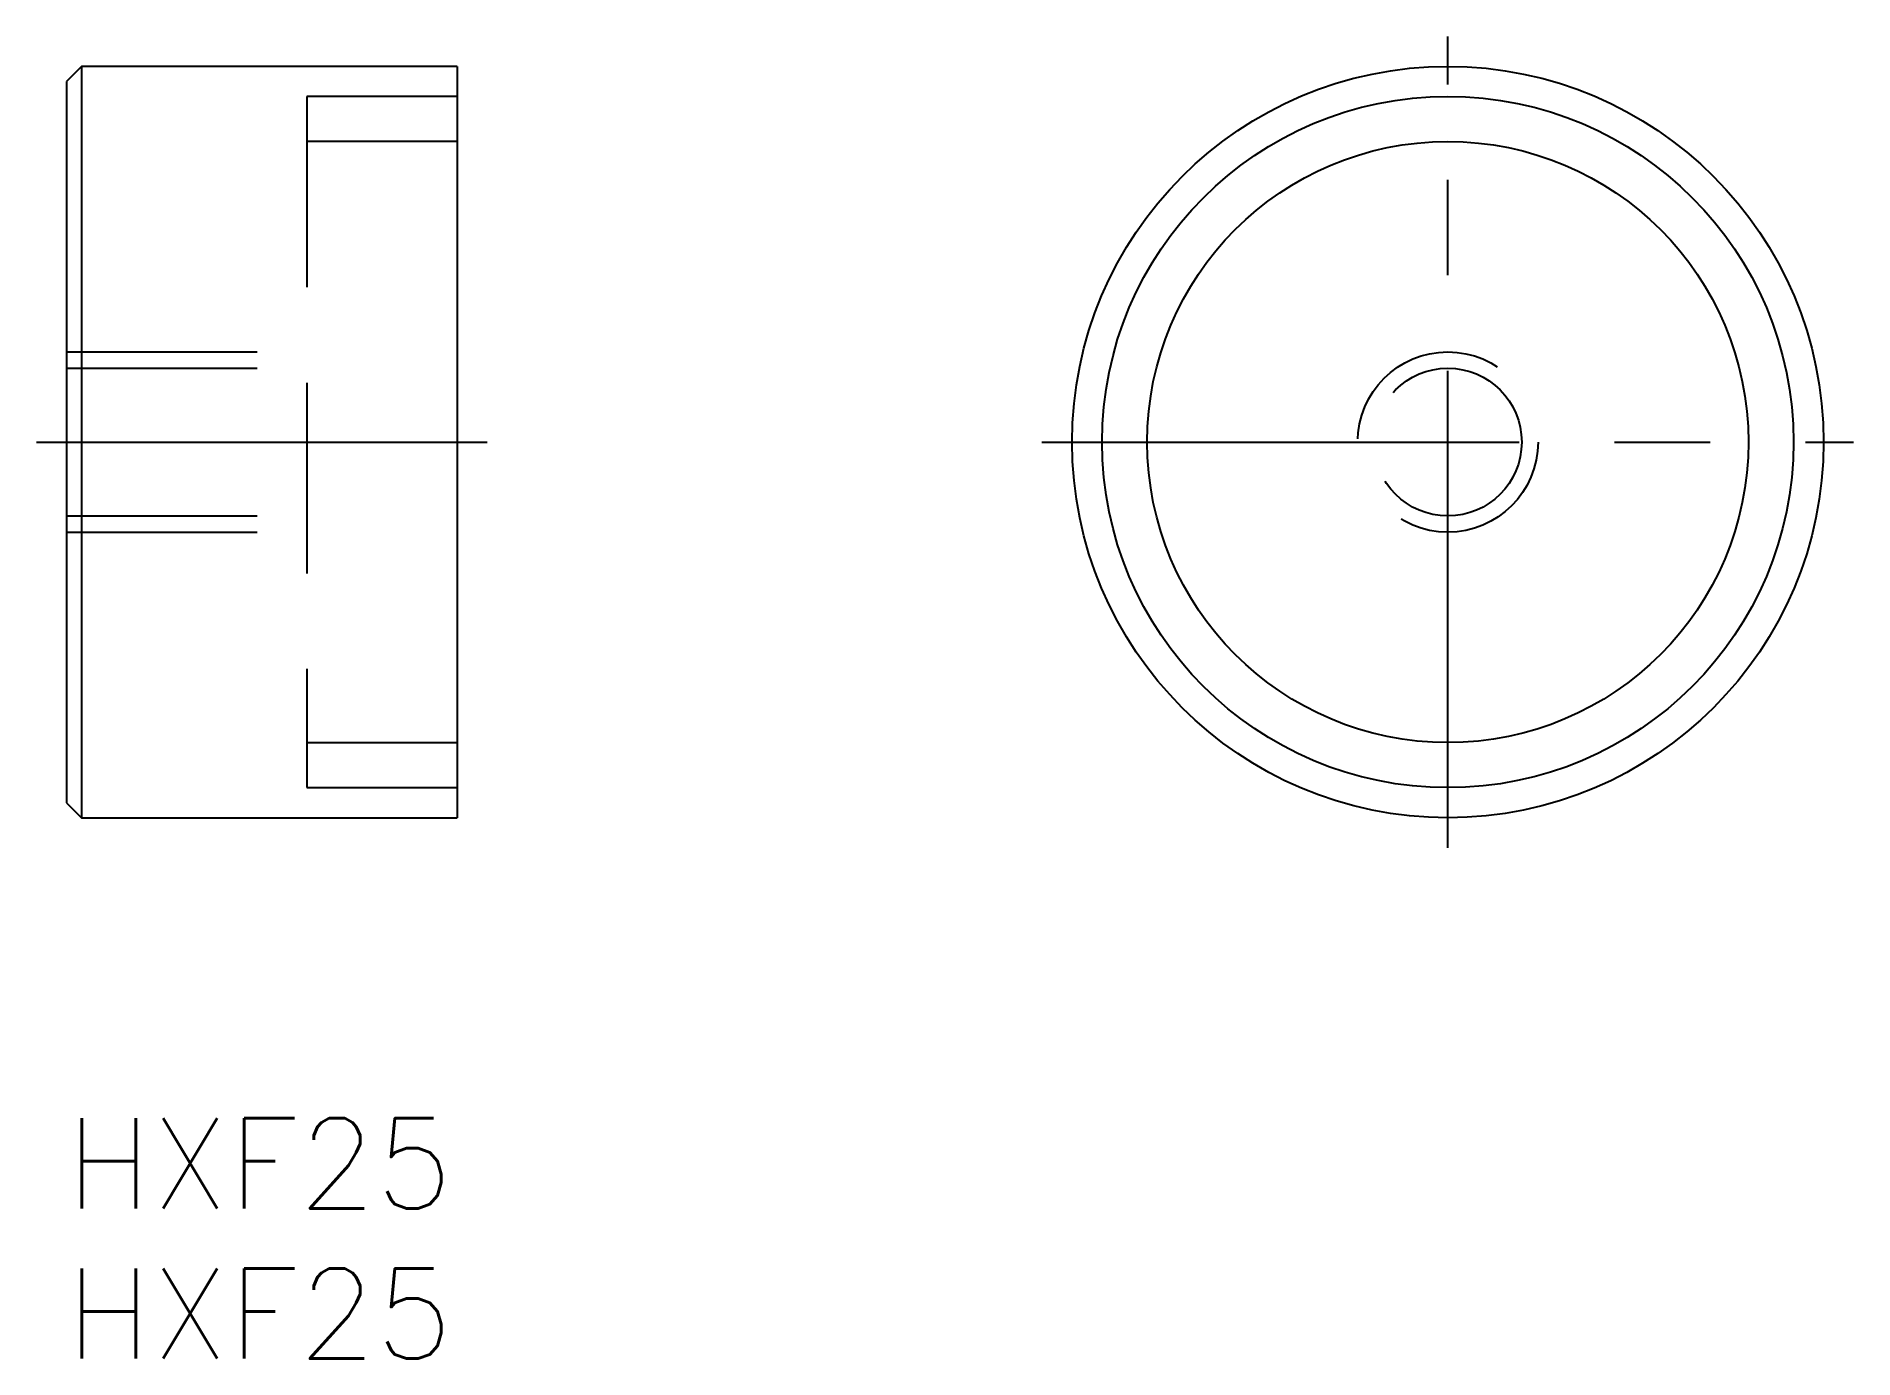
# Model space of a CAD drawing. Extents: x -1 to 59.5, y -8 to 36.
import ezdxf

# ---------------------------------------------------------------- set-up
doc = ezdxf.new("R2010")
doc.units = 0
doc.header["$LTSCALE"] = 0.5
doc.linetypes.add('CENTER', pattern=[50.8, 31.75, -6.35, 6.35, -6.35])
doc.linetypes.add('DASHED', pattern=[19.05, 12.7, -6.35])
for name, color, linetype in [('MSM_CENTER', 1, 'CENTER'), ('MSM_CONTINUOUS', 7, 'CONTINUOUS'), ('MSM_DASHED', 4, 'DASHED'), ('MSM_PART_NUMBER', 7, 'CONTINUOUS')]:
    doc.layers.add(name, color=color, linetype=linetype)
doc.styles.get("Standard").update_dxf_attribs({"font": 'txt.shx', "height": 1, "bigfont": 'bigfont.shx'})

# ---------------------------------------------------------------- blocks, each defined once
blk = doc.blocks.new('*U2')
at = {"layer": 'MSM_PART_NUMBER'}
blk.add_text('HXF25', height=3, dxfattribs=at).set_placement((0, -3))
blk = doc.blocks.new('*U3')
at = {"layer": 'MSM_PART_NUMBER'}
blk.add_text('HXF25', height=3, dxfattribs=at).set_placement((0, -8))

msp = doc.modelspace()

# ---------------------------------------------------------------- linework, layer by layer
at = {"layer": 'MSM_CENTER'}
for p, q in [((45.954, 9), (45.954, 36)), ((-1, 22.5), (14, 22.5)), ((32.454, 22.5), (59.454, 22.5))]:
    msp.add_line(p, q, dxfattribs=at)
at = {"layer": 'MSM_CONTINUOUS'}
for p, q in [((0.5, 35), (0, 34.5)), ((0, 34.5), (0, 10.5)), ((13, 35), (0.5, 35)), ((0.5, 35), (0.5, 10)), ((13, 35), (13, 10)), ((0, 10.5), (0.5, 10)), ((0.5, 10), (13, 10))]:
    msp.add_line(p, q, dxfattribs=at)
for radius in [12.5, 11.5, 10]:
    msp.add_circle((45.954, 22.5), radius, dxfattribs=at)
at = {"layer": 'MSM_DASHED'}
for p, q in [((8, 34), (8, 11)), ((13, 34), (8, 34)), ((13, 32.5), (8, 32.5)), ((0, 25.5), (8, 25.5)), ((0, 24.958), (8, 24.958)), ((0, 20.042), (8, 20.042)), ((0, 19.5), (8, 19.5)), ((8, 12.5), (13, 12.5)), ((8, 11), (13, 11))]:
    msp.add_line(p, q, dxfattribs=at)
for radius in [3, 2.458]:
    msp.add_circle((45.954, 22.5), radius, dxfattribs=at)

# ---------------------------------------------------------------- block references
at = {"layer": 'MSM_CONTINUOUS'}
for name in ['*U2', '*U3']:
    msp.add_blockref(name, (0, 0), dxfattribs=at)

doc.saveas('drawing.dxf')
